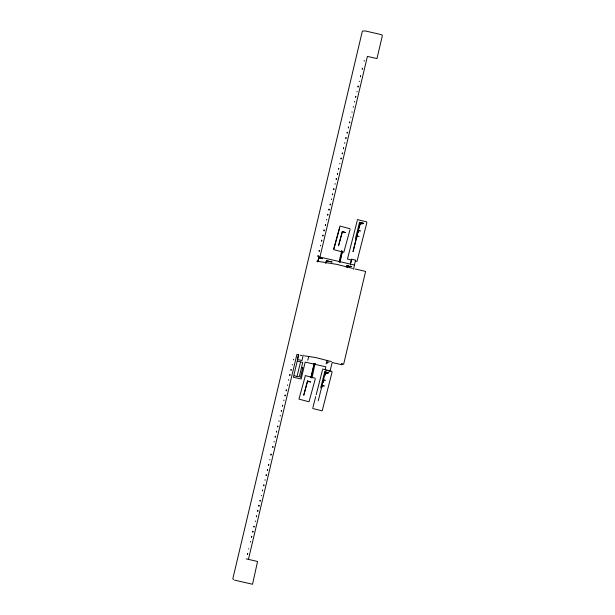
<?xml version="1.0" encoding="UTF-8"?>
<svg xmlns="http://www.w3.org/2000/svg" width="615" height="615" viewBox="0 0 615 615"><rect width="100%" height="100%" fill="white"/><g stroke="black" fill="none" stroke-linecap="round" stroke-linejoin="round"><path stroke-width="0.92" d="M349.804 266.941L349.95 266.064L351.742 266.587L349.958 266.226M339.073 262.036L341.671 251.02L342.332 251.374L339.726 261.882M339.941 262.436L342.34 251.689L341.471 251.281L342.34 251.689M300.474 377.495L302.749 367.808L301.696 367.586L302.811 367.662M248.691 548.665L248.791 549.103M250.466 541.392L250.436 542.123M252.88 531.16L252.78 532.236L253.049 531.406M254.018 526.279L253.987 527.124L253.995 526.232M255.302 520.928L255.279 521.658M256.417 516L256.409 516.892L256.517 515.816M258.915 505.422L258.907 506.314L259.015 505.238M260.122 500.31L260.114 501.202L260.153 500.356M261.314 495.298L261.406 495.736M262.567 490.132L262.536 490.97L262.543 490.078M265.065 479.662L265.042 480.392M266.203 474.788L266.164 475.626L266.172 474.734M267.387 469.622L267.379 470.506L267.571 469.46M269.777 459.49L269.877 459.935M271.015 454.27L271.007 455.162L271.069 454.031M272.86 446.452L272.822 447.489L273.006 446.705M274.136 441.301L274.113 442.031M275.251 436.373L275.243 437.257L275.305 436.127M281.401 410.497L281.37 411.335L281.378 410.451M282.569 405.439L282.585 406.223L282.692 405.147M283.899 400.034L283.876 400.765M286.221 389.987L286.213 390.879L286.321 389.802M287.505 385.421L287.428 384.875M288.696 379.517L288.712 380.301M289.85 374.643L289.842 375.534L289.949 374.458M291.056 369.53L291.049 370.414L291.079 369.577M292.271 364.411L292.34 364.956M293.478 359.298L293.555 359.844M318.024 255.525L317.986 256.555L318.163 255.771M319.177 250.651L319.193 251.443L319.3 250.367M320.469 245.193L320.484 245.985M324.036 230.095L324.036 230.979L324.136 229.91M327.749 214.397L327.741 215.288L327.849 214.22M328.964 209.285L328.956 210.176L329.063 209.1M332.615 193.986L332.584 194.832L332.592 193.94M333.799 188.828L333.791 189.712L333.899 188.644M335.106 183.524L335.083 184.254M337.427 173.476L337.42 174.368L337.489 173.238M338.665 168.41L338.634 169.256L338.642 168.364M339.818 163.39L339.911 163.836M341.148 157.986L341.041 159.062L341.048 158.17M343.47 147.938L343.462 148.83L343.57 147.761M345.891 137.714L345.884 138.598L346.076 137.552M347.206 132.302L347.175 133.14L347.183 132.248M348.39 127.136L348.382 128.028L348.574 126.974M350.788 117.004L350.888 117.45M352.018 111.792L352.095 112.337M353.302 107.218L353.287 106.433M357.123 91.389L356.931 91.873M358.068 86.215L358.061 87.107L358.13 85.969M359.26 81.203L359.352 81.641M360.49 75.983L360.482 76.875L360.59 75.799M317.732 261.975L318.755 257.67L322.652 258.654L318.755 257.816M317.947 261.367L318.778 257.87M248.537 558.912L296.891 354.471L298.69 354.886L293.401 377.241L301.173 379.017L305.178 362.097L325.858 366.832L325.274 369.138M319.961 256.924L367.401 56.388L376.964 58.571L382.199 36.439L382.169 34.963L379.386 34.171L365.395 30.973L362.381 31.034L232.808 578.869L233.531 579.622M298.452 354.855L297.383 359.498L301.957 360.544L303.241 355.101M325.819 263.059L326.381 260.691L332.146 262.013L326.381 260.837L325.819 263.205M311.474 377.656L312.036 377.994L315.018 363.642L314.173 363.473L311.182 377.287M310.921 377.541L314.18 363.765L315.295 364.211M346.576 267.156L346.945 265.442L348.467 265.918L346.945 265.603M347.467 267.448L347.79 266.095L349.797 266.779M350.396 264.119L351.542 259.269M350.965 262.528L351.542 259.192L355.539 260.107L353.564 269.355M357.269 220.593L347.467 259.015L351.795 260.084M312.904 407.584L315.71 396.606M316.171 394.776L322.475 370.076M330.055 371.114L332.138 362.535L341.94 364.772L341.917 363.488M333.722 248.814L339.949 226.066L350.02 228.726M339.718 227.796L333.737 249.644L343.808 252.311L350.043 229.556M305.171 376.372L298.944 399.12L309.014 401.787L315.241 379.04M323.921 379.993L323.282 382.192L323.913 379.901L325.558 380.362M355.747 96.263L355.639 97.331L355.824 96.547M336.32 178.412L336.213 179.48L336.397 178.696M330.27 203.988L330.163 205.056L330.347 204.272M325.512 224.475L325.32 225.521L325.504 224.729M323.013 235.045L322.821 236.099L323.006 235.307M285.106 394.922L284.999 395.991L285.183 395.207M277.849 425.98L277.665 427.025L277.842 426.241M251.673 536.28L251.566 537.349L251.75 536.564M362.381 68.211L362.273 69.287L362.458 68.503M354.624 101.398L354.517 102.105M349.697 121.839L349.597 122.908L349.774 122.124M342.363 152.874L342.255 153.95L342.432 153.158M331.562 198.899L331.454 199.598M326.642 219.332L326.611 220.062M321.722 240.134L321.614 241.211L321.791 240.427M280.271 415.379L280.248 416.109M278.979 420.837L278.956 421.567M276.558 431.069L276.45 432.145L276.635 431.353M268.694 464.317L268.586 465.394L268.77 464.602M263.85 484.781L263.75 485.85L263.927 485.066M257.808 510.358L257.7 511.426L257.877 510.642M247.599 553.492L247.499 554.569L247.691 553.769M304.41 355.824L315.987 357.623L331.454 361.597M301.988 355.508L300.251 355.216M246.269 558.889L257.554 561.472L252.55 584.25L234.561 580.137M341.602 363.865L343.639 364.288L365.602 271.43L355.155 268.986M318.977 256.862L354.394 265.034M347.79 266.326L348.313 266.441M315.287 363.896L314.173 363.473M297.837 361.228L302.757 362.373L299.274 376.849L297.03 376.326L300.512 362.112M294.354 375.704L296.738 376.472M342.332 251.374L341.463 250.989M359.521 222.369L363.673 223.376L359.521 222.307L355.501 238.343M324.728 371.852L328.879 372.859L324.728 371.791L320.707 387.827M325.404 372.475L327.818 373.059L325.397 372.244L318.232 400.834M357.246 219.555L366.771 221.907L366.794 222.945L356.992 261.367L355.262 260.937M352.541 268.371L336.882 264.381L316.733 261.152M322.452 369.038L331.977 371.391L332 372.429L322.199 410.843L312.674 408.498M325.696 370.138L329.84 371.16M311.467 377.349L312.028 377.679M305.155 375.542L315.226 378.21M358.714 230.51L360.352 230.971L358.706 230.417L358.076 232.616M322.391 385.505L324.289 386.036L322.391 385.413L321.791 387.488M364.188 61.216L364.172 60.424M344.754 143.372L344.738 142.58M362.174 224.029L360.321 223.514L359.675 225.751M359.083 236.468L357.184 235.937L356.585 238.005M329.025 362.304L327.549 361.858L327.211 363.427M326.957 360.521L326.127 363.903M308.738 356.362L307.792 360.229M360.19 222.761L353.033 251.643L360.198 222.991L362.612 223.576L360.19 222.761M342.332 231.478L338.534 245.785L342.34 231.74L345.476 232.562L342.332 231.478M307.538 380.962L303.741 395.268L307.546 381.223L310.683 382.046L307.538 380.962M325.527 372.99L324.881 375.319L325.535 373.082L327.38 373.605L325.535 373.082"/></g></svg>
